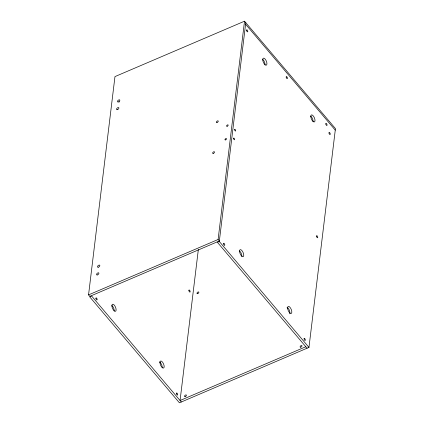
<?xml version="1.0" encoding="UTF-8"?>
<svg xmlns="http://www.w3.org/2000/svg" width="424" height="424" viewBox="0 0 424 424"><rect width="100%" height="100%" fill="white"/><g stroke="black" fill="none" stroke-linecap="round" stroke-linejoin="round"><path stroke-width="0.64" d="M244.526 21.2L218.111 239.491L219.356 240.964L89.798 296.365L88.552 294.887L114.968 76.596L244.526 21.2L335.448 128.594L308.969 347.404L179.41 402.8L89.734 296.88L91.642 296.063L181.318 401.984M198.337 249.545L180.067 400.51L305.815 346.742M308.969 347.404L219.293 241.484L245.772 22.673M88.552 294.887L218.111 239.491M219.293 241.484L217.39 242.295L307.066 348.221M245.586 24.221L335.262 130.142M119.139 102.046A1.431 0.763 -40.3 0 1 119.404 101.792M111.862 305.46A3.811 1.606 66.8 0 1 114.183 311.041M159.392 361.895A3.811 1.606 66.8 0 1 162.244 367.809M310.755 116.128A3.811 1.606 66.8 0 1 313.076 121.709M239.518 250.881A3.811 1.606 66.8 0 1 241.834 256.456M262.695 59.36A3.811 1.606 66.8 0 1 265.011 64.936M287.048 307.315A3.811 1.606 66.8 0 1 289.332 310.225A3.811 1.606 66.8 0 1 289.746 313.813M216.971 122.541A1.145 0.609 -40.3 0 0 218.254 121.094A1.145 0.609 -40.3 0 0 216.701 121.434A1.145 0.609 -40.3 0 0 216.971 122.541M97.297 274.948A1.431 0.763 -40.3 0 0 98.898 273.141A1.431 0.763 -40.3 0 0 96.958 273.56A1.431 0.763 -40.3 0 0 97.297 274.948M213.235 153.43A1.145 0.609 -40.3 0 0 214.518 151.988A1.145 0.609 -40.3 0 0 212.965 152.322A1.145 0.609 -40.3 0 0 213.235 153.43M98.23 267.226A1.431 0.763 -40.3 0 0 99.831 265.419A1.431 0.763 -40.3 0 0 97.891 265.837A1.431 0.763 -40.3 0 0 98.23 267.226M118.227 101.961A1.431 0.763 -40.3 0 0 119.833 100.154A1.431 0.763 -40.3 0 0 117.893 100.573A1.431 0.763 -40.3 0 0 118.227 101.961M117.294 109.683A1.431 0.763 -40.3 0 0 118.895 107.876A1.431 0.763 -40.3 0 0 116.955 108.295A1.431 0.763 -40.3 0 0 117.294 109.683M227.1 126.273A0.954 0.509 -40.3 0 0 228.165 125.064A0.954 0.509 -40.3 0 0 226.872 125.345A0.954 0.509 -40.3 0 0 227.1 126.273M225.446 139.915A0.954 0.509 -40.3 0 0 226.517 138.712A0.954 0.509 -40.3 0 0 225.224 138.987A0.954 0.509 -40.3 0 0 225.446 139.915M188.887 290.525A1.145 0.482 66.8 0 0 189.888 292.104A1.145 0.482 66.8 0 0 189.767 290.482A1.145 0.482 66.8 0 0 188.887 290.525M176.426 393.493A1.145 0.482 66.8 0 0 177.428 395.073A1.145 0.482 66.8 0 0 177.306 393.451A1.145 0.482 66.8 0 0 176.426 393.493M95.903 298.385A1.145 0.482 66.8 0 0 96.905 299.964A1.145 0.482 66.8 0 0 96.783 298.342A1.145 0.482 66.8 0 0 95.903 298.385M111.915 306.059A3.811 1.606 66.8 0 0 115.259 311.327A3.811 1.606 66.8 0 0 114.846 305.916A3.811 1.606 66.8 0 0 111.915 306.059M159.981 362.833A3.811 1.606 66.8 0 0 163.32 368.096A3.811 1.606 66.8 0 0 162.906 362.69A3.811 1.606 66.8 0 0 159.981 362.833M304.077 338.909A1.145 0.482 66.8 0 0 305.079 340.488A1.145 0.482 66.8 0 0 304.957 338.866A1.145 0.482 66.8 0 0 304.077 338.909M316.505 236.2A1.145 0.482 66.8 0 0 317.512 237.779A1.145 0.482 66.8 0 0 317.385 236.157A1.145 0.482 66.8 0 0 316.505 236.2M223.559 243.8A1.145 0.482 66.8 0 0 224.561 245.379A1.145 0.482 66.8 0 0 224.434 243.758A1.145 0.482 66.8 0 0 223.559 243.8M328.998 132.972A1.145 0.482 66.8 0 0 329.999 134.556A1.145 0.482 66.8 0 0 329.877 132.929A1.145 0.482 66.8 0 0 328.998 132.972M246.54 30.284A1.145 0.482 66.8 0 0 247.542 31.864A1.145 0.482 66.8 0 0 247.42 30.242A1.145 0.482 66.8 0 0 246.54 30.284M286.179 77.099A1.145 0.482 66.8 0 0 287.181 78.678A1.145 0.482 66.8 0 0 287.059 77.057A1.145 0.482 66.8 0 0 286.179 77.099M310.808 116.727A3.811 1.606 66.8 0 0 314.152 121.995A3.811 1.606 66.8 0 0 313.739 116.584A3.811 1.606 66.8 0 0 310.808 116.727M325.817 123.919A1.145 0.482 66.8 0 0 326.819 125.499A1.145 0.482 66.8 0 0 326.692 123.877A1.145 0.482 66.8 0 0 325.817 123.919M239.571 251.48A3.811 1.606 66.8 0 0 242.91 256.743A3.811 1.606 66.8 0 0 242.496 251.337A3.811 1.606 66.8 0 0 239.571 251.48M262.748 59.959A3.811 1.606 66.8 0 0 266.087 65.222A3.811 1.606 66.8 0 0 265.673 59.816A3.811 1.606 66.8 0 0 262.748 59.959M287.631 308.248A3.811 1.606 66.8 0 0 290.975 313.516A3.811 1.606 66.8 0 0 290.562 308.105A3.811 1.606 66.8 0 0 287.631 308.248M234.62 129.733A0.954 0.403 66.8 0 0 235.458 131.048A0.954 0.403 66.8 0 0 235.352 129.696A0.954 0.403 66.8 0 0 234.62 129.733M233.56 138.484A0.954 0.403 66.8 0 0 234.398 139.803A0.954 0.403 66.8 0 0 234.297 138.447A0.954 0.403 66.8 0 0 233.56 138.484M185.124 396.615A1.145 0.609 -40.3 0 0 186.406 395.173A1.145 0.609 -40.3 0 0 184.853 395.507A1.145 0.609 -40.3 0 0 185.124 396.615M197.584 293.647A1.145 0.609 -40.3 0 0 198.867 292.205A1.145 0.609 -40.3 0 0 197.314 292.539A1.145 0.609 -40.3 0 0 197.584 293.647M300.711 347.192A1.145 0.609 -40.3 0 0 301.994 345.751A1.145 0.609 -40.3 0 0 300.441 346.085A1.145 0.609 -40.3 0 0 300.711 347.192"/></g></svg>
